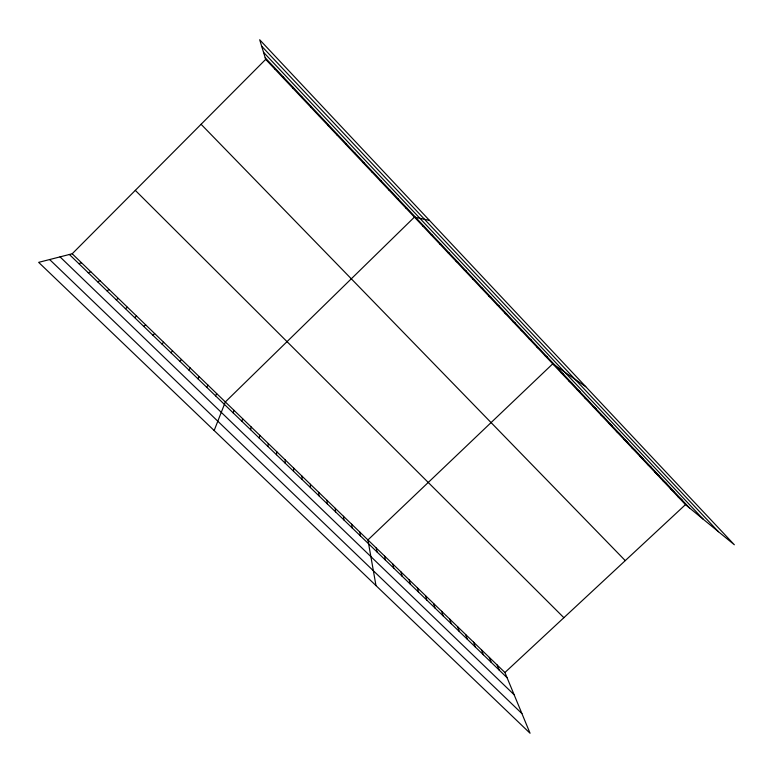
<?xml version="1.0" encoding="UTF-8"?>
<svg xmlns="http://www.w3.org/2000/svg" width="773" height="773" viewBox="0 0 773 773"><rect width="100%" height="100%" fill="white"/><g stroke="black" fill="none" stroke-linecap="round" stroke-linejoin="round"><path stroke-width="1.16" d="M302.011 479.434L302.069 476.207M310.582 106.983L310.62 105.93M293.537 471.24L293.682 468.09M285.015 462.998L285.266 459.945M276.463 454.727L276.811 451.761M267.873 446.427L268.318 443.547M319.442 116.385L319.597 115.448M259.255 438.088L259.796 435.296M250.587 429.711L251.235 427.015M241.891 421.304L242.635 418.695M328.264 125.748L328.525 124.917M233.156 412.859L234.006 410.337M214.16 430.532L225.339 401.95L414.405 217.126L429.469 220.392M215.58 395.863L216.633 393.534M337.047 135.062L337.415 134.347M206.729 387.312L207.889 385.07M197.849 378.722L199.115 376.577M188.931 370.093L190.293 368.045M179.964 361.426L181.442 359.474M345.792 144.338L346.256 143.739M170.968 352.73L172.553 350.874M161.934 343.995L163.625 342.236M72.208 253.766L504.924 672.51L530.056 733.239L38.65 262.356L72.208 253.766L265.69 59.376L259.689 39.761L734.35 544.772L685.467 504.634L265.69 59.376M504.924 672.51L685.467 504.634M152.861 335.211L154.658 333.559M354.498 153.576L355.068 153.093M143.739 326.399L145.653 324.844M134.589 317.548L136.608 316.089M125.39 308.659L127.526 307.306M116.153 299.731L118.404 298.475M363.165 162.765L363.841 162.398M106.877 290.764L109.244 289.614M97.562 281.759L100.046 280.715M88.209 272.705L90.808 271.767M371.803 171.925L372.576 171.664M78.817 263.622L81.532 262.791M380.393 181.046L381.273 180.892M388.954 190.119L389.93 190.081M397.477 199.163L398.549 199.221M405.96 208.159L407.139 208.333M422.821 226.045L424.193 226.431M431.199 234.934L432.667 235.417M439.537 243.785L441.103 244.374M447.847 252.587L449.509 253.283M456.118 261.371L457.867 262.163M464.36 270.106L466.196 270.994M472.564 278.802L474.496 279.797M480.729 287.469L482.758 288.561M488.865 296.098L490.981 297.286M496.962 304.688L499.165 305.973M505.03 313.239L507.32 314.621M513.059 321.761L515.446 323.24M521.06 330.245L523.524 331.82M529.022 338.7L531.582 340.362M536.955 347.116L539.602 348.874M544.859 355.493L547.584 357.348M585.77 386.693L552.724 363.841L367.929 539.94L375.987 585.605M560.802 372.402L563.691 374.441M568.831 380.925L571.817 383.06M576.842 389.418L579.905 391.64M584.813 397.873L587.963 400.182M592.746 406.289L595.983 408.695M600.65 414.676L603.974 417.169M608.525 423.024L611.926 425.604M616.361 431.334L619.84 434.011M624.169 439.615L627.724 442.378M631.947 447.867L635.58 450.707M639.686 456.07L643.397 459.007M647.397 464.254L651.185 467.269M655.069 472.4L658.944 475.492M662.712 480.506L666.664 483.685M670.326 488.584L674.356 491.85M677.911 496.624L682.018 499.976M60.043 256.887L514.113 694.724M49.636 259.544L521.91 713.556M69.377 254.491L507.078 677.708M135.314 190.371L563.875 617.695M201.086 124.279L625.26 560.618M263.516 52.274L703.324 519.301M265.187 57.724L689.642 508.064M261.661 46.196L718.484 531.747M497.126 664.964L499.194 670.094M489.299 657.388L491.28 662.442M481.434 649.784L483.338 654.76M473.54 642.141L475.366 647.049M465.617 634.469L467.356 639.31M457.655 626.768L459.317 631.531M449.664 619.038L451.239 623.724M441.644 611.279L443.132 615.878M433.585 603.481L434.986 608.013M425.498 595.654L426.812 600.099M417.372 587.789L418.599 592.166M409.217 579.895L410.357 584.195M274.357 67.444L274.744 68.981M401.023 571.972L402.076 576.185M392.8 564.01L393.766 568.155M384.548 556.019L385.418 560.077M283.478 77.136L283.768 78.546M376.248 547.999L377.031 551.97M359.812 532.085L360.411 535.902M351.667 524.2L352.169 527.93M292.571 86.779L292.745 88.064M343.483 516.287L343.898 519.929M335.269 508.334L335.588 511.9M327.018 500.353L327.25 503.832M301.615 96.374L301.683 97.553M318.737 492.333L318.872 495.735M310.417 484.285L310.456 487.599"/></g></svg>
